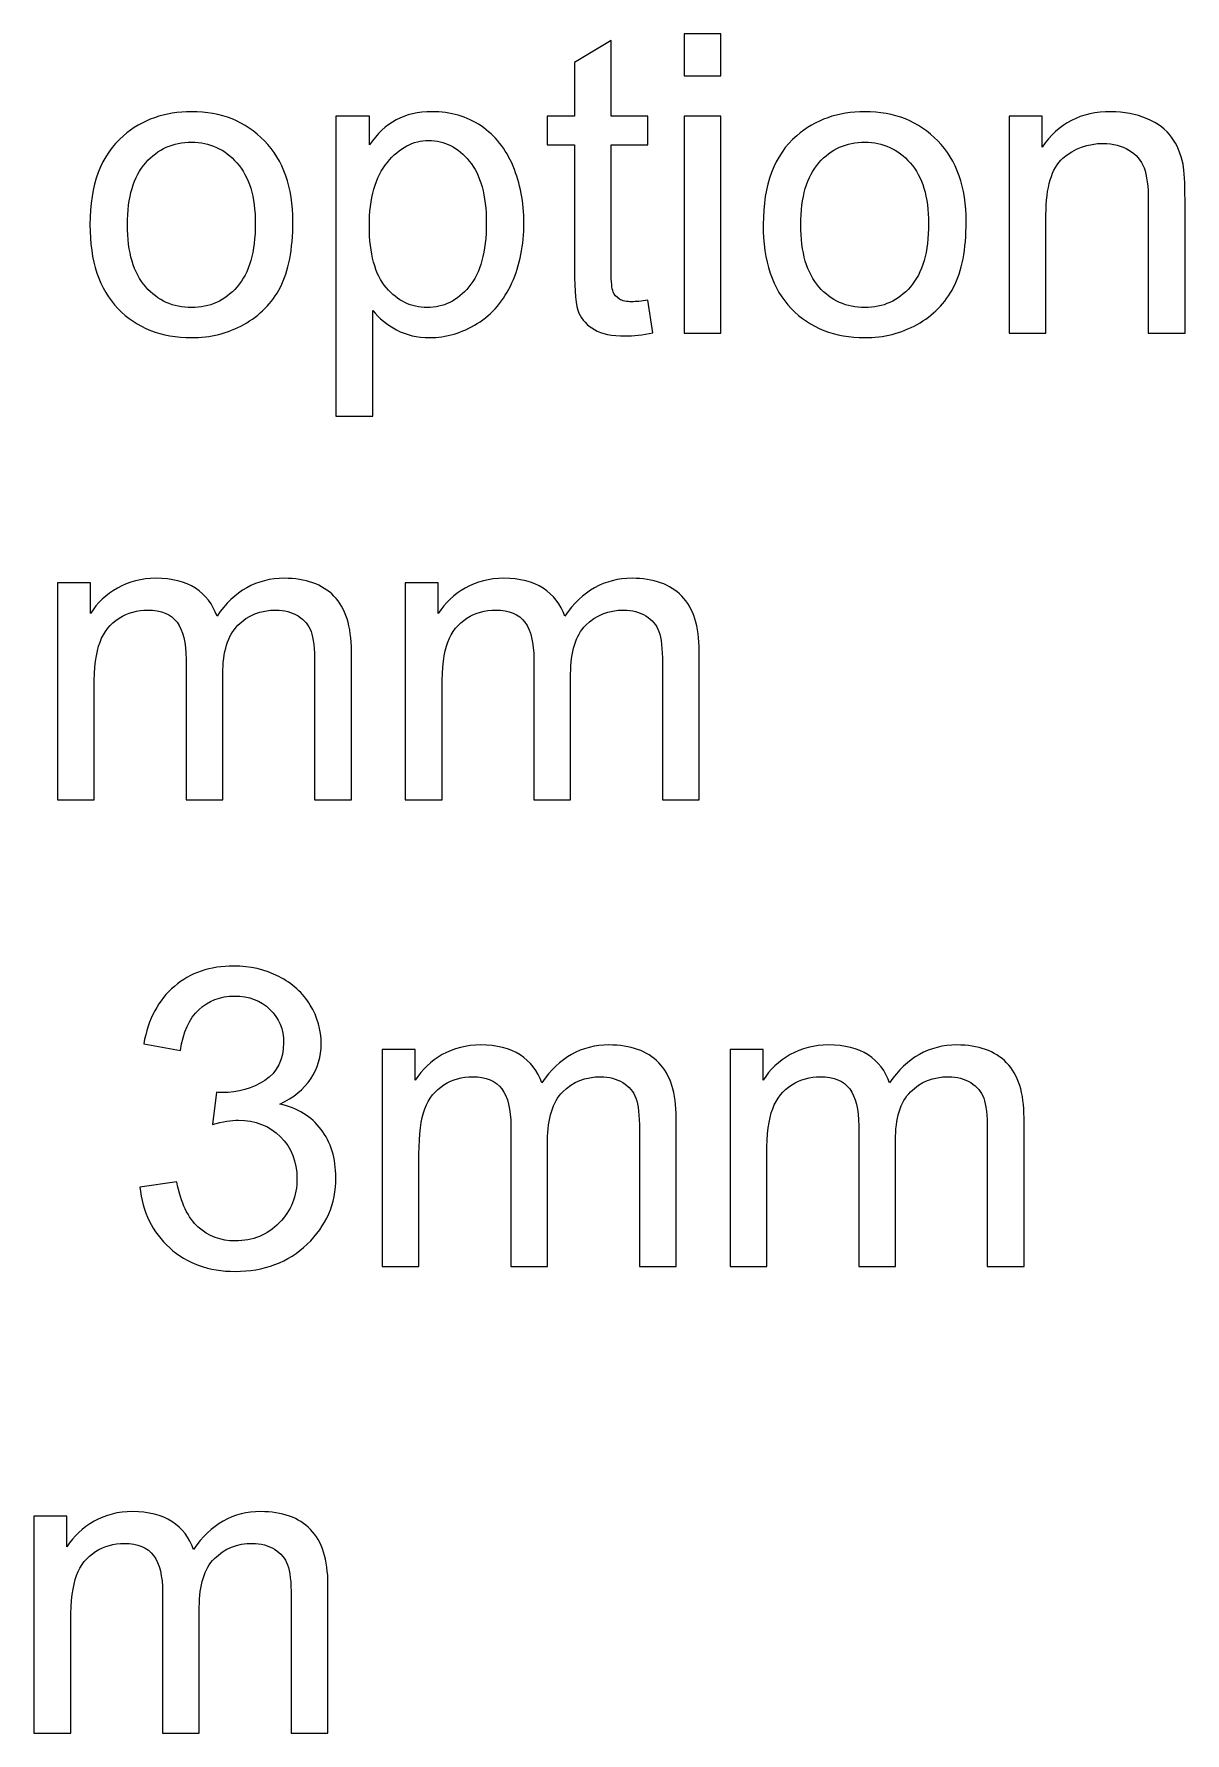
# Model space of a CAD drawing. Header units: centimetres. Extents: x -117 to 79, y -57 to 69.
# Drawn here: x 24.09 to 33.81, y 5.67 to 20.02 of the extents above; entities that cross this region are included whole.
import ezdxf

# ---------------------------------------------------------------- set-up
doc = ezdxf.new("R2010")
doc.units = ezdxf.units.CM
doc.header["$MEASUREMENT"] = 0
doc.layers.add('Layer 1', color=7, linetype='Continuous')

msp = doc.modelspace()

# ---------------------------------------------------------------- linework, layer by layer
at = {"layer": 'Layer 1', "color": 250}
for points, knots in [([(29.27242, 17.76683), (29.27242, 17.76683), (29.31475, 17.49284), (29.31475, 17.49284), (29.22773, 17.47461), (29.14954, 17.46521), (29.08133, 17.46521), (28.96903, 17.46521), (28.88201, 17.48284), (28.81969, 17.51871), (28.75795, 17.55458), (28.71444, 17.60103), (28.68916, 17.65923), (28.66388, 17.71744), (28.65153, 17.83974), (28.65153, 18.02612), (28.65153, 18.02612), (28.65153, 19.08093), (28.65153, 19.08093), (28.65153, 19.08093), (28.42222, 19.08093), (28.42222, 19.08093), (28.42222, 19.08093), (28.42222, 19.32082), (28.42222, 19.32082), (28.42222, 19.32082), (28.65153, 19.32082), (28.65153, 19.32082), (28.65153, 19.32082), (28.65153, 19.77355), (28.65153, 19.77355), (28.65153, 19.77355), (28.96197, 19.95993), (28.96197, 19.95993), (28.96197, 19.95993), (28.96197, 19.32082), (28.96197, 19.32082), (28.96197, 19.32082), (29.27242, 19.32082), (29.27242, 19.32082), (29.27242, 19.32082), (29.27242, 19.08093), (29.27242, 19.08093), (29.27242, 19.08093), (28.96197, 19.08093), (28.96197, 19.08093), (28.96197, 19.08093), (28.96197, 18.00848), (28.96197, 18.00848), (28.96197, 17.9197), (28.96727, 17.86267), (28.97844, 17.83739), (28.98902, 17.8121), (29.00666, 17.79211), (29.03135, 17.77683), (29.05605, 17.76213), (29.09133, 17.75448), (29.13719, 17.75448), (29.17129, 17.75448), (29.21656, 17.7586), (29.27242, 17.76683)], [0, 0, 0, 0, 0.05, 0.05, 0.05, 0.1, 0.1, 0.1, 0.15, 0.15, 0.15, 0.2, 0.2, 0.2, 0.25, 0.25, 0.25, 0.3, 0.3, 0.3, 0.35, 0.35, 0.35, 0.4, 0.4, 0.4, 0.45, 0.45, 0.45, 0.5, 0.5, 0.5, 0.55, 0.55, 0.55, 0.6, 0.6, 0.6, 0.65, 0.65, 0.65, 0.7, 0.7, 0.7, 0.75, 0.75, 0.75, 0.8, 0.8, 0.8, 0.85, 0.85, 0.85, 0.9, 0.9, 0.9, 0.95, 0.95, 0.95, 1, 1, 1, 1]), ([(29.57874, 19.66301), (29.57874, 19.66301), (29.57874, 20.01579), (29.57874, 20.01579), (29.57874, 20.01579), (29.88919, 20.01579), (29.88919, 20.01579), (29.88919, 20.01579), (29.88919, 19.66301), (29.88919, 19.66301), (29.88919, 19.66301), (29.57874, 19.66301), (29.57874, 19.66301)], [0, 0, 0, 0, 0.25, 0.25, 0.25, 0.5, 0.5, 0.5, 0.75, 0.75, 0.75, 1, 1, 1, 1]), ([(24.55814, 18.40536), (24.55814, 18.74344), (24.65221, 18.99391), (24.84095, 19.15678), (24.99793, 19.29201), (25.1902, 19.35962), (25.41656, 19.35962), (25.66762, 19.35962), (25.87341, 19.27731), (26.03334, 19.11268), (26.19267, 18.94864), (26.27264, 18.7211), (26.27264, 18.43123), (26.27264, 18.19604), (26.23736, 18.01142), (26.1668, 17.87678), (26.09625, 17.74214), (25.99336, 17.63748), (25.85812, 17.56281), (25.72348, 17.48814), (25.5759, 17.45109), (25.41656, 17.45109), (25.16021, 17.45109), (24.95325, 17.53282), (24.79509, 17.69686), (24.63692, 17.8609), (24.55814, 18.09727), (24.55814, 18.40536)], [0, 0, 0, 0, 0.11111111, 0.11111111, 0.11111111, 0.22222222, 0.22222222, 0.22222222, 0.33333333, 0.33333333, 0.33333333, 0.44444444, 0.44444444, 0.44444444, 0.55555556, 0.55555556, 0.55555556, 0.66666667, 0.66666667, 0.66666667, 0.77777778, 0.77777778, 0.77777778, 0.88888889, 0.88888889, 0.88888889, 1, 1, 1, 1]), ([(26.63658, 16.78787), (26.63658, 16.78787), (26.63658, 19.32082), (26.63658, 19.32082), (26.63658, 19.32082), (26.91881, 19.32082), (26.91881, 19.32082), (26.91881, 19.32082), (26.91881, 19.08034), (26.91881, 19.08034), (26.98525, 19.17324), (27.06051, 19.24321), (27.14458, 19.28966), (27.22807, 19.3361), (27.32979, 19.35962), (27.44915, 19.35962), (27.60555, 19.35962), (27.74313, 19.31964), (27.86249, 19.23909), (27.98184, 19.15913), (28.0718, 19.04565), (28.13295, 18.89984), (28.19351, 18.75343), (28.22408, 18.59351), (28.22408, 18.41888), (28.22408, 18.2325), (28.19057, 18.06434), (28.12354, 17.91441), (28.05651, 17.76507), (27.95891, 17.65041), (27.83074, 17.57045), (27.70315, 17.49108), (27.56851, 17.45109), (27.42739, 17.45109), (27.32391, 17.45109), (27.23101, 17.47285), (27.14929, 17.51636), (27.06697, 17.55987), (26.99994, 17.61455), (26.94703, 17.68099), (26.94703, 17.68099), (26.94703, 16.78787), (26.94703, 16.78787), (26.94703, 16.78787), (26.63658, 16.78787), (26.63658, 16.78787)], [0, 0, 0, 0, 0.06666667, 0.06666667, 0.06666667, 0.13333333, 0.13333333, 0.13333333, 0.2, 0.2, 0.2, 0.26666667, 0.26666667, 0.26666667, 0.33333333, 0.33333333, 0.33333333, 0.4, 0.4, 0.4, 0.46666667, 0.46666667, 0.46666667, 0.53333333, 0.53333333, 0.53333333, 0.6, 0.6, 0.6, 0.66666667, 0.66666667, 0.66666667, 0.73333333, 0.73333333, 0.73333333, 0.8, 0.8, 0.8, 0.86666667, 0.86666667, 0.86666667, 0.93333333, 0.93333333, 0.93333333, 1, 1, 1, 1]), ([(29.57874, 17.4899), (29.57874, 17.4899), (29.57874, 19.32082), (29.57874, 19.32082), (29.57874, 19.32082), (29.88919, 19.32082), (29.88919, 19.32082), (29.88919, 19.32082), (29.88919, 17.4899), (29.88919, 17.4899), (29.88919, 17.4899), (29.57874, 17.4899), (29.57874, 17.4899)], [0, 0, 0, 0, 0.25, 0.25, 0.25, 0.5, 0.5, 0.5, 0.75, 0.75, 0.75, 1, 1, 1, 1]), ([(30.24609, 18.40536), (30.24609, 18.74344), (30.34016, 18.99391), (30.5289, 19.15678), (30.68588, 19.29201), (30.87815, 19.35962), (31.10451, 19.35962), (31.35557, 19.35962), (31.56136, 19.27731), (31.72129, 19.11268), (31.88062, 18.94864), (31.96059, 18.7211), (31.96059, 18.43123), (31.96059, 18.19604), (31.92531, 18.01142), (31.85475, 17.87678), (31.7842, 17.74214), (31.68131, 17.63748), (31.54607, 17.56281), (31.41143, 17.48814), (31.26385, 17.45109), (31.10451, 17.45109), (30.84816, 17.45109), (30.6412, 17.53282), (30.48304, 17.69686), (30.32487, 17.8609), (30.24609, 18.09727), (30.24609, 18.40536)], [0, 0, 0, 0, 0.11111111, 0.11111111, 0.11111111, 0.22222222, 0.22222222, 0.22222222, 0.33333333, 0.33333333, 0.33333333, 0.44444444, 0.44444444, 0.44444444, 0.55555556, 0.55555556, 0.55555556, 0.66666667, 0.66666667, 0.66666667, 0.77777778, 0.77777778, 0.77777778, 0.88888889, 0.88888889, 0.88888889, 1, 1, 1, 1]), ([(32.32453, 17.4899), (32.32453, 17.4899), (32.32453, 19.32082), (32.32453, 19.32082), (32.32453, 19.32082), (32.60323, 19.32082), (32.60323, 19.32082), (32.60323, 19.32082), (32.60323, 19.06094), (32.60323, 19.06094), (32.73728, 19.26026), (32.93131, 19.35962), (33.18472, 19.35962), (33.29526, 19.35962), (33.39639, 19.33963), (33.4887, 19.30024), (33.58101, 19.26085), (33.65039, 19.20852), (33.69625, 19.14443), (33.74211, 19.08034), (33.77445, 19.00391), (33.79268, 18.91571), (33.80385, 18.85809), (33.80973, 18.75755), (33.80973, 18.61409), (33.80973, 18.61409), (33.80973, 17.4899), (33.80973, 17.4899), (33.80973, 17.4899), (33.49928, 17.4899), (33.49928, 17.4899), (33.49928, 17.4899), (33.49928, 18.60233), (33.49928, 18.60233), (33.49928, 18.72874), (33.48752, 18.8234), (33.46342, 18.88572), (33.43931, 18.94805), (33.39639, 18.99803), (33.33524, 19.03566), (33.27409, 19.0727), (33.20177, 19.09151), (33.11946, 19.09151), (32.98776, 19.09151), (32.87428, 19.04977), (32.77844, 18.96569), (32.6826, 18.8822), (32.63498, 18.72286), (32.63498, 18.48885), (32.63498, 18.48885), (32.63498, 17.4899), (32.63498, 17.4899), (32.63498, 17.4899), (32.32453, 17.4899), (32.32453, 17.4899)], [0, 0, 0, 0, 0.05555556, 0.05555556, 0.05555556, 0.11111111, 0.11111111, 0.11111111, 0.16666667, 0.16666667, 0.16666667, 0.22222222, 0.22222222, 0.22222222, 0.27777778, 0.27777778, 0.27777778, 0.33333333, 0.33333333, 0.33333333, 0.38888889, 0.38888889, 0.38888889, 0.44444444, 0.44444444, 0.44444444, 0.5, 0.5, 0.5, 0.55555556, 0.55555556, 0.55555556, 0.61111111, 0.61111111, 0.61111111, 0.66666667, 0.66666667, 0.66666667, 0.72222222, 0.72222222, 0.72222222, 0.77777778, 0.77777778, 0.77777778, 0.83333333, 0.83333333, 0.83333333, 0.88888889, 0.88888889, 0.88888889, 0.94444444, 0.94444444, 0.94444444, 1, 1, 1, 1]), ([(24.87564, 18.40477), (24.87564, 18.17076), (24.92679, 17.99555), (25.0291, 17.87972), (25.13199, 17.7633), (25.26075, 17.70509), (25.41656, 17.70509), (25.57061, 17.70509), (25.69879, 17.7633), (25.80168, 17.88031), (25.90398, 17.99731), (25.95514, 18.17547), (25.95514, 18.41477), (25.95514, 18.64054), (25.9034, 18.81164), (25.8005, 18.92747), (25.69761, 19.04389), (25.56943, 19.1021), (25.41656, 19.1021), (25.26075, 19.1021), (25.13199, 19.04448), (25.0291, 18.92865), (24.92679, 18.81282), (24.87564, 18.63819), (24.87564, 18.40477)], [0, 0, 0, 0, 0.125, 0.125, 0.125, 0.25, 0.25, 0.25, 0.375, 0.375, 0.375, 0.5, 0.5, 0.5, 0.625, 0.625, 0.625, 0.75, 0.75, 0.75, 0.875, 0.875, 0.875, 1, 1, 1, 1]), ([(26.91881, 18.39419), (26.91881, 18.15959), (26.96643, 17.98614), (27.06109, 17.87384), (27.15634, 17.76154), (27.27158, 17.70509), (27.40682, 17.70509), (27.5444, 17.70509), (27.66199, 17.7633), (27.75959, 17.87972), (27.85778, 17.99614), (27.90658, 18.17605), (27.90658, 18.42006), (27.90658, 18.65289), (27.85896, 18.82693), (27.76312, 18.94276), (27.66728, 19.05859), (27.55322, 19.11621), (27.42034, 19.11621), (27.28863, 19.11621), (27.17222, 19.05447), (27.07109, 18.93159), (26.96937, 18.80811), (26.91881, 18.62937), (26.91881, 18.39419)], [0, 0, 0, 0, 0.125, 0.125, 0.125, 0.25, 0.25, 0.25, 0.375, 0.375, 0.375, 0.5, 0.5, 0.5, 0.625, 0.625, 0.625, 0.75, 0.75, 0.75, 0.875, 0.875, 0.875, 1, 1, 1, 1]), ([(30.56359, 18.40477), (30.56359, 18.17076), (30.61474, 17.99555), (30.71705, 17.87972), (30.81994, 17.7633), (30.9487, 17.70509), (31.10451, 17.70509), (31.25856, 17.70509), (31.38674, 17.7633), (31.48963, 17.88031), (31.59193, 17.99731), (31.64309, 18.17547), (31.64309, 18.41477), (31.64309, 18.64054), (31.59135, 18.81164), (31.48845, 18.92747), (31.38556, 19.04389), (31.25738, 19.1021), (31.10451, 19.1021), (30.9487, 19.1021), (30.81994, 19.04448), (30.71705, 18.92865), (30.61474, 18.81282), (30.56359, 18.63819), (30.56359, 18.40477)], [0, 0, 0, 0, 0.125, 0.125, 0.125, 0.25, 0.25, 0.25, 0.375, 0.375, 0.375, 0.5, 0.5, 0.5, 0.625, 0.625, 0.625, 0.75, 0.75, 0.75, 0.875, 0.875, 0.875, 1, 1, 1, 1]), ([(24.28356, 13.54878), (24.28356, 13.54878), (24.28356, 15.3797), (24.28356, 15.3797), (24.28356, 15.3797), (24.56226, 15.3797), (24.56226, 15.3797), (24.56226, 15.3797), (24.56226, 15.12099), (24.56226, 15.12099), (24.61929, 15.21036), (24.69573, 15.28268), (24.79098, 15.33678), (24.88623, 15.39146), (24.99441, 15.4185), (25.11612, 15.4185), (25.25135, 15.4185), (25.36248, 15.39028), (25.44891, 15.33442), (25.53534, 15.27798), (25.59649, 15.19978), (25.63176, 15.09865), (25.77758, 15.31208), (25.96631, 15.4185), (26.19915, 15.4185), (26.38142, 15.4185), (26.52194, 15.36853), (26.61954, 15.26798), (26.71773, 15.16744), (26.76712, 15.01281), (26.76712, 14.80408), (26.76712, 14.80408), (26.76712, 13.54878), (26.76712, 13.54878), (26.76712, 13.54878), (26.45668, 13.54878), (26.45668, 13.54878), (26.45668, 13.54878), (26.45668, 14.70119), (26.45668, 14.70119), (26.45668, 14.82466), (26.44609, 14.91403), (26.4261, 14.96871), (26.40611, 15.02339), (26.36966, 15.0669), (26.31615, 15.10042), (26.26324, 15.13393), (26.20091, 15.15039), (26.12977, 15.15039), (26.00042, 15.15039), (25.89341, 15.10747), (25.80815, 15.02222), (25.7229, 14.93637), (25.68056, 14.79938), (25.68056, 14.61123), (25.68056, 14.61123), (25.68056, 13.54878), (25.68056, 13.54878), (25.68056, 13.54878), (25.37012, 13.54878), (25.37012, 13.54878), (25.37012, 13.54878), (25.37012, 14.73705), (25.37012, 14.73705), (25.37012, 14.87464), (25.34484, 14.97812), (25.29427, 15.04691), (25.24371, 15.1157), (25.1608, 15.15039), (25.04615, 15.15039), (24.95913, 15.15039), (24.87858, 15.12746), (24.8045, 15.0816), (24.73042, 15.03574), (24.67691, 14.96871), (24.6434, 14.87993), (24.61047, 14.79173), (24.59401, 14.66415), (24.59401, 14.49775), (24.59401, 14.49775), (24.59401, 13.54878), (24.59401, 13.54878), (24.59401, 13.54878), (24.28356, 13.54878), (24.28356, 13.54878)], [0, 0, 0, 0, 0.03571429, 0.03571429, 0.03571429, 0.07142857, 0.07142857, 0.07142857, 0.10714286, 0.10714286, 0.10714286, 0.14285714, 0.14285714, 0.14285714, 0.17857143, 0.17857143, 0.17857143, 0.21428571, 0.21428571, 0.21428571, 0.25, 0.25, 0.25, 0.28571429, 0.28571429, 0.28571429, 0.32142857, 0.32142857, 0.32142857, 0.35714286, 0.35714286, 0.35714286, 0.39285714, 0.39285714, 0.39285714, 0.42857143, 0.42857143, 0.42857143, 0.46428571, 0.46428571, 0.46428571, 0.5, 0.5, 0.5, 0.53571429, 0.53571429, 0.53571429, 0.57142857, 0.57142857, 0.57142857, 0.60714286, 0.60714286, 0.60714286, 0.64285714, 0.64285714, 0.64285714, 0.67857143, 0.67857143, 0.67857143, 0.71428571, 0.71428571, 0.71428571, 0.75, 0.75, 0.75, 0.78571429, 0.78571429, 0.78571429, 0.82142857, 0.82142857, 0.82142857, 0.85714286, 0.85714286, 0.85714286, 0.89285714, 0.89285714, 0.89285714, 0.92857143, 0.92857143, 0.92857143, 0.96428571, 0.96428571, 0.96428571, 1, 1, 1, 1]), ([(27.2222, 13.54878), (27.2222, 13.54878), (27.2222, 15.3797), (27.2222, 15.3797), (27.2222, 15.3797), (27.5009, 15.3797), (27.5009, 15.3797), (27.5009, 15.3797), (27.5009, 15.12099), (27.5009, 15.12099), (27.55793, 15.21036), (27.63437, 15.28268), (27.72962, 15.33678), (27.82487, 15.39146), (27.93305, 15.4185), (28.05476, 15.4185), (28.18999, 15.4185), (28.30112, 15.39028), (28.38755, 15.33442), (28.47398, 15.27798), (28.53513, 15.19978), (28.5704, 15.09865), (28.71622, 15.31208), (28.90495, 15.4185), (29.13779, 15.4185), (29.32006, 15.4185), (29.46058, 15.36853), (29.55818, 15.26798), (29.65637, 15.16744), (29.70576, 15.01281), (29.70576, 14.80408), (29.70576, 14.80408), (29.70576, 13.54878), (29.70576, 13.54878), (29.70576, 13.54878), (29.39532, 13.54878), (29.39532, 13.54878), (29.39532, 13.54878), (29.39532, 14.70119), (29.39532, 14.70119), (29.39532, 14.82466), (29.38473, 14.91403), (29.36474, 14.96871), (29.34475, 15.02339), (29.3083, 15.0669), (29.25479, 15.10042), (29.20188, 15.13393), (29.13955, 15.15039), (29.06841, 15.15039), (28.93906, 15.15039), (28.83205, 15.10747), (28.74679, 15.02222), (28.66154, 14.93637), (28.6192, 14.79938), (28.6192, 14.61123), (28.6192, 14.61123), (28.6192, 13.54878), (28.6192, 13.54878), (28.6192, 13.54878), (28.30876, 13.54878), (28.30876, 13.54878), (28.30876, 13.54878), (28.30876, 14.73705), (28.30876, 14.73705), (28.30876, 14.87464), (28.28348, 14.97812), (28.23291, 15.04691), (28.18235, 15.1157), (28.09944, 15.15039), (27.98479, 15.15039), (27.89777, 15.15039), (27.81722, 15.12746), (27.74314, 15.0816), (27.66906, 15.03574), (27.61555, 14.96871), (27.58204, 14.87993), (27.54911, 14.79173), (27.53265, 14.66415), (27.53265, 14.49775), (27.53265, 14.49775), (27.53265, 13.54878), (27.53265, 13.54878), (27.53265, 13.54878), (27.2222, 13.54878), (27.2222, 13.54878)], [0, 0, 0, 0, 0.03571429, 0.03571429, 0.03571429, 0.07142857, 0.07142857, 0.07142857, 0.10714286, 0.10714286, 0.10714286, 0.14285714, 0.14285714, 0.14285714, 0.17857143, 0.17857143, 0.17857143, 0.21428571, 0.21428571, 0.21428571, 0.25, 0.25, 0.25, 0.28571429, 0.28571429, 0.28571429, 0.32142857, 0.32142857, 0.32142857, 0.35714286, 0.35714286, 0.35714286, 0.39285714, 0.39285714, 0.39285714, 0.42857143, 0.42857143, 0.42857143, 0.46428571, 0.46428571, 0.46428571, 0.5, 0.5, 0.5, 0.53571429, 0.53571429, 0.53571429, 0.57142857, 0.57142857, 0.57142857, 0.60714286, 0.60714286, 0.60714286, 0.64285714, 0.64285714, 0.64285714, 0.67857143, 0.67857143, 0.67857143, 0.71428571, 0.71428571, 0.71428571, 0.75, 0.75, 0.75, 0.78571429, 0.78571429, 0.78571429, 0.82142857, 0.82142857, 0.82142857, 0.85714286, 0.85714286, 0.85714286, 0.89285714, 0.89285714, 0.89285714, 0.92857143, 0.92857143, 0.92857143, 0.96428571, 0.96428571, 0.96428571, 1, 1, 1, 1]), ([(24.98088, 10.27794), (24.98088, 10.27794), (25.29132, 10.32027), (25.29132, 10.32027), (25.32719, 10.14388), (25.38716, 10.01688), (25.47241, 9.93927), (25.55767, 9.86166), (25.66233, 9.82285), (25.78639, 9.82285), (25.93338, 9.82285), (26.05744, 9.87342), (26.15739, 9.97455), (26.25735, 10.07568), (26.30732, 10.20092), (26.30732, 10.35026), (26.30732, 10.49254), (26.26087, 10.61014), (26.16739, 10.70304), (26.07449, 10.79535), (25.95631, 10.8418), (25.81226, 10.8418), (25.75346, 10.8418), (25.68055, 10.83004), (25.59295, 10.80711), (25.59295, 10.80711), (25.62764, 11.07874), (25.62764, 11.07874), (25.64822, 11.07639), (25.66527, 11.07522), (25.67761, 11.07522), (25.81049, 11.07522), (25.92926, 11.10991), (26.03568, 11.1787), (26.14152, 11.24749), (26.19443, 11.35332), (26.19443, 11.4962), (26.19443, 11.60968), (26.15563, 11.70375), (26.0786, 11.77842), (26.00158, 11.85309), (25.90222, 11.89013), (25.78051, 11.89013), (25.65939, 11.89013), (25.55884, 11.85192), (25.47829, 11.77548), (25.39774, 11.69905), (25.346, 11.58439), (25.32307, 11.43152), (25.32307, 11.43152), (25.01263, 11.48797), (25.01263, 11.48797), (25.05084, 11.69611), (25.13669, 11.8578), (25.27133, 11.97245), (25.40539, 12.0871), (25.57296, 12.14413), (25.77286, 12.14413), (25.91045, 12.14413), (26.03745, 12.11474), (26.15328, 12.05535), (26.26969, 11.99656), (26.35847, 11.916), (26.41962, 11.81429), (26.48136, 11.71198), (26.51193, 11.6038), (26.51193, 11.48914), (26.51193, 11.38037), (26.48254, 11.28159), (26.42433, 11.19222), (26.36553, 11.10285), (26.27851, 11.03171), (26.16386, 10.97879), (26.3132, 10.94469), (26.42903, 10.87296), (26.51193, 10.76418), (26.59425, 10.656), (26.63541, 10.51959), (26.63541, 10.35673), (26.63541, 10.13624), (26.55485, 9.94868), (26.39434, 9.79522), (26.23324, 9.64176), (26.0298, 9.56533), (25.78403, 9.56533), (25.56237, 9.56533), (25.37834, 9.63177), (25.23194, 9.76406), (25.08495, 9.89635), (25.00146, 10.06745), (24.98088, 10.27794)], [0, 0, 0, 0, 0.03333333, 0.03333333, 0.03333333, 0.06666667, 0.06666667, 0.06666667, 0.1, 0.1, 0.1, 0.13333333, 0.13333333, 0.13333333, 0.16666667, 0.16666667, 0.16666667, 0.2, 0.2, 0.2, 0.23333333, 0.23333333, 0.23333333, 0.26666667, 0.26666667, 0.26666667, 0.3, 0.3, 0.3, 0.33333333, 0.33333333, 0.33333333, 0.36666667, 0.36666667, 0.36666667, 0.4, 0.4, 0.4, 0.43333333, 0.43333333, 0.43333333, 0.46666667, 0.46666667, 0.46666667, 0.5, 0.5, 0.5, 0.53333333, 0.53333333, 0.53333333, 0.56666667, 0.56666667, 0.56666667, 0.6, 0.6, 0.6, 0.63333333, 0.63333333, 0.63333333, 0.66666667, 0.66666667, 0.66666667, 0.7, 0.7, 0.7, 0.73333333, 0.73333333, 0.73333333, 0.76666667, 0.76666667, 0.76666667, 0.8, 0.8, 0.8, 0.83333333, 0.83333333, 0.83333333, 0.86666667, 0.86666667, 0.86666667, 0.9, 0.9, 0.9, 0.93333333, 0.93333333, 0.93333333, 0.96666667, 0.96666667, 0.96666667, 1, 1, 1, 1]), ([(27.02757, 9.60766), (27.02757, 9.60766), (27.02757, 11.43858), (27.02757, 11.43858), (27.02757, 11.43858), (27.30627, 11.43858), (27.30627, 11.43858), (27.30627, 11.43858), (27.30627, 11.17987), (27.30627, 11.17987), (27.3633, 11.26924), (27.43974, 11.34156), (27.53499, 11.39566), (27.63024, 11.45034), (27.73842, 11.47738), (27.86013, 11.47738), (27.99536, 11.47738), (28.10649, 11.44916), (28.19292, 11.3933), (28.27935, 11.33686), (28.3405, 11.25866), (28.37577, 11.15753), (28.52159, 11.37096), (28.71032, 11.47738), (28.94316, 11.47738), (29.12543, 11.47738), (29.26595, 11.42741), (29.36355, 11.32686), (29.46174, 11.22632), (29.51113, 11.07169), (29.51113, 10.86296), (29.51113, 10.86296), (29.51113, 9.60766), (29.51113, 9.60766), (29.51113, 9.60766), (29.20069, 9.60766), (29.20069, 9.60766), (29.20069, 9.60766), (29.20069, 10.76007), (29.20069, 10.76007), (29.20069, 10.88354), (29.1901, 10.97291), (29.17011, 11.02759), (29.15012, 11.08227), (29.11367, 11.12578), (29.06016, 11.1593), (29.00725, 11.19281), (28.94492, 11.20927), (28.87378, 11.20927), (28.74443, 11.20927), (28.63742, 11.16635), (28.55216, 11.0811), (28.46691, 10.99525), (28.42457, 10.85826), (28.42457, 10.67011), (28.42457, 10.67011), (28.42457, 9.60766), (28.42457, 9.60766), (28.42457, 9.60766), (28.11413, 9.60766), (28.11413, 9.60766), (28.11413, 9.60766), (28.11413, 10.79593), (28.11413, 10.79593), (28.11413, 10.93352), (28.08885, 11.037), (28.03828, 11.10579), (27.98772, 11.17458), (27.90481, 11.20927), (27.79016, 11.20927), (27.70314, 11.20927), (27.62259, 11.18634), (27.54851, 11.14048), (27.47443, 11.09462), (27.42092, 11.02759), (27.38741, 10.93881), (27.35448, 10.85061), (27.33802, 10.72303), (27.33802, 10.55663), (27.33802, 10.55663), (27.33802, 9.60766), (27.33802, 9.60766), (27.33802, 9.60766), (27.02757, 9.60766), (27.02757, 9.60766)], [0, 0, 0, 0, 0.03571429, 0.03571429, 0.03571429, 0.07142857, 0.07142857, 0.07142857, 0.10714286, 0.10714286, 0.10714286, 0.14285714, 0.14285714, 0.14285714, 0.17857143, 0.17857143, 0.17857143, 0.21428571, 0.21428571, 0.21428571, 0.25, 0.25, 0.25, 0.28571429, 0.28571429, 0.28571429, 0.32142857, 0.32142857, 0.32142857, 0.35714286, 0.35714286, 0.35714286, 0.39285714, 0.39285714, 0.39285714, 0.42857143, 0.42857143, 0.42857143, 0.46428571, 0.46428571, 0.46428571, 0.5, 0.5, 0.5, 0.53571429, 0.53571429, 0.53571429, 0.57142857, 0.57142857, 0.57142857, 0.60714286, 0.60714286, 0.60714286, 0.64285714, 0.64285714, 0.64285714, 0.67857143, 0.67857143, 0.67857143, 0.71428571, 0.71428571, 0.71428571, 0.75, 0.75, 0.75, 0.78571429, 0.78571429, 0.78571429, 0.82142857, 0.82142857, 0.82142857, 0.85714286, 0.85714286, 0.85714286, 0.89285714, 0.89285714, 0.89285714, 0.92857143, 0.92857143, 0.92857143, 0.96428571, 0.96428571, 0.96428571, 1, 1, 1, 1]), ([(29.96621, 9.60766), (29.96621, 9.60766), (29.96621, 11.43858), (29.96621, 11.43858), (29.96621, 11.43858), (30.24491, 11.43858), (30.24491, 11.43858), (30.24491, 11.43858), (30.24491, 11.17987), (30.24491, 11.17987), (30.30194, 11.26924), (30.37838, 11.34156), (30.47363, 11.39566), (30.56888, 11.45034), (30.67706, 11.47738), (30.79877, 11.47738), (30.934, 11.47738), (31.04513, 11.44916), (31.13156, 11.3933), (31.21799, 11.33686), (31.27914, 11.25866), (31.31441, 11.15753), (31.46023, 11.37096), (31.64896, 11.47738), (31.8818, 11.47738), (32.06407, 11.47738), (32.20459, 11.42741), (32.30219, 11.32686), (32.40038, 11.22632), (32.44977, 11.07169), (32.44977, 10.86296), (32.44977, 10.86296), (32.44977, 9.60766), (32.44977, 9.60766), (32.44977, 9.60766), (32.13933, 9.60766), (32.13933, 9.60766), (32.13933, 9.60766), (32.13933, 10.76007), (32.13933, 10.76007), (32.13933, 10.88354), (32.12874, 10.97291), (32.10875, 11.02759), (32.08876, 11.08227), (32.05231, 11.12578), (31.9988, 11.1593), (31.94589, 11.19281), (31.88356, 11.20927), (31.81242, 11.20927), (31.68307, 11.20927), (31.57606, 11.16635), (31.4908, 11.0811), (31.40555, 10.99525), (31.36321, 10.85826), (31.36321, 10.67011), (31.36321, 10.67011), (31.36321, 9.60766), (31.36321, 9.60766), (31.36321, 9.60766), (31.05277, 9.60766), (31.05277, 9.60766), (31.05277, 9.60766), (31.05277, 10.79593), (31.05277, 10.79593), (31.05277, 10.93352), (31.02749, 11.037), (30.97692, 11.10579), (30.92636, 11.17458), (30.84345, 11.20927), (30.7288, 11.20927), (30.64178, 11.20927), (30.56123, 11.18634), (30.48715, 11.14048), (30.41307, 11.09462), (30.35956, 11.02759), (30.32605, 10.93881), (30.29312, 10.85061), (30.27666, 10.72303), (30.27666, 10.55663), (30.27666, 10.55663), (30.27666, 9.60766), (30.27666, 9.60766), (30.27666, 9.60766), (29.96621, 9.60766), (29.96621, 9.60766)], [0, 0, 0, 0, 0.03571429, 0.03571429, 0.03571429, 0.07142857, 0.07142857, 0.07142857, 0.10714286, 0.10714286, 0.10714286, 0.14285714, 0.14285714, 0.14285714, 0.17857143, 0.17857143, 0.17857143, 0.21428571, 0.21428571, 0.21428571, 0.25, 0.25, 0.25, 0.28571429, 0.28571429, 0.28571429, 0.32142857, 0.32142857, 0.32142857, 0.35714286, 0.35714286, 0.35714286, 0.39285714, 0.39285714, 0.39285714, 0.42857143, 0.42857143, 0.42857143, 0.46428571, 0.46428571, 0.46428571, 0.5, 0.5, 0.5, 0.53571429, 0.53571429, 0.53571429, 0.57142857, 0.57142857, 0.57142857, 0.60714286, 0.60714286, 0.60714286, 0.64285714, 0.64285714, 0.64285714, 0.67857143, 0.67857143, 0.67857143, 0.71428571, 0.71428571, 0.71428571, 0.75, 0.75, 0.75, 0.78571429, 0.78571429, 0.78571429, 0.82142857, 0.82142857, 0.82142857, 0.85714286, 0.85714286, 0.85714286, 0.89285714, 0.89285714, 0.89285714, 0.92857143, 0.92857143, 0.92857143, 0.96428571, 0.96428571, 0.96428571, 1, 1, 1, 1]), ([(24.08541, 5.66654), (24.08541, 5.66654), (24.08541, 7.49746), (24.08541, 7.49746), (24.08541, 7.49746), (24.36411, 7.49746), (24.36411, 7.49746), (24.36411, 7.49746), (24.36411, 7.23875), (24.36411, 7.23875), (24.42114, 7.32812), (24.49758, 7.40044), (24.59283, 7.45454), (24.68808, 7.50922), (24.79626, 7.53626), (24.91797, 7.53626), (25.0532, 7.53626), (25.16433, 7.50804), (25.25076, 7.45218), (25.33719, 7.39574), (25.39834, 7.31754), (25.43361, 7.21641), (25.57943, 7.42984), (25.76816, 7.53626), (26.001, 7.53626), (26.18327, 7.53626), (26.32379, 7.48629), (26.42139, 7.38574), (26.51958, 7.2852), (26.56897, 7.13057), (26.56897, 6.92184), (26.56897, 6.92184), (26.56897, 5.66654), (26.56897, 5.66654), (26.56897, 5.66654), (26.25853, 5.66654), (26.25853, 5.66654), (26.25853, 5.66654), (26.25853, 6.81895), (26.25853, 6.81895), (26.25853, 6.94242), (26.24794, 7.03179), (26.22795, 7.08647), (26.20796, 7.14115), (26.17151, 7.18466), (26.118, 7.21818), (26.06509, 7.25169), (26.00276, 7.26815), (25.93162, 7.26815), (25.80227, 7.26815), (25.69526, 7.22523), (25.61, 7.13998), (25.52475, 7.05413), (25.48241, 6.91714), (25.48241, 6.72899), (25.48241, 6.72899), (25.48241, 5.66654), (25.48241, 5.66654), (25.48241, 5.66654), (25.17197, 5.66654), (25.17197, 5.66654), (25.17197, 5.66654), (25.17197, 6.85481), (25.17197, 6.85481), (25.17197, 6.9924), (25.14669, 7.09588), (25.09612, 7.16467), (25.04556, 7.23346), (24.96265, 7.26815), (24.848, 7.26815), (24.76098, 7.26815), (24.68043, 7.24522), (24.60635, 7.19936), (24.53227, 7.1535), (24.47876, 7.08647), (24.44525, 6.99769), (24.41232, 6.90949), (24.39586, 6.78191), (24.39586, 6.61551), (24.39586, 6.61551), (24.39586, 5.66654), (24.39586, 5.66654), (24.39586, 5.66654), (24.08541, 5.66654), (24.08541, 5.66654)], [0, 0, 0, 0, 0.03571429, 0.03571429, 0.03571429, 0.07142857, 0.07142857, 0.07142857, 0.10714286, 0.10714286, 0.10714286, 0.14285714, 0.14285714, 0.14285714, 0.17857143, 0.17857143, 0.17857143, 0.21428571, 0.21428571, 0.21428571, 0.25, 0.25, 0.25, 0.28571429, 0.28571429, 0.28571429, 0.32142857, 0.32142857, 0.32142857, 0.35714286, 0.35714286, 0.35714286, 0.39285714, 0.39285714, 0.39285714, 0.42857143, 0.42857143, 0.42857143, 0.46428571, 0.46428571, 0.46428571, 0.5, 0.5, 0.5, 0.53571429, 0.53571429, 0.53571429, 0.57142857, 0.57142857, 0.57142857, 0.60714286, 0.60714286, 0.60714286, 0.64285714, 0.64285714, 0.64285714, 0.67857143, 0.67857143, 0.67857143, 0.71428571, 0.71428571, 0.71428571, 0.75, 0.75, 0.75, 0.78571429, 0.78571429, 0.78571429, 0.82142857, 0.82142857, 0.82142857, 0.85714286, 0.85714286, 0.85714286, 0.89285714, 0.89285714, 0.89285714, 0.92857143, 0.92857143, 0.92857143, 0.96428571, 0.96428571, 0.96428571, 1, 1, 1, 1])]:
    msp.add_open_spline(points, degree=3, knots=knots, dxfattribs=at)

doc.saveas('drawing.dxf')
